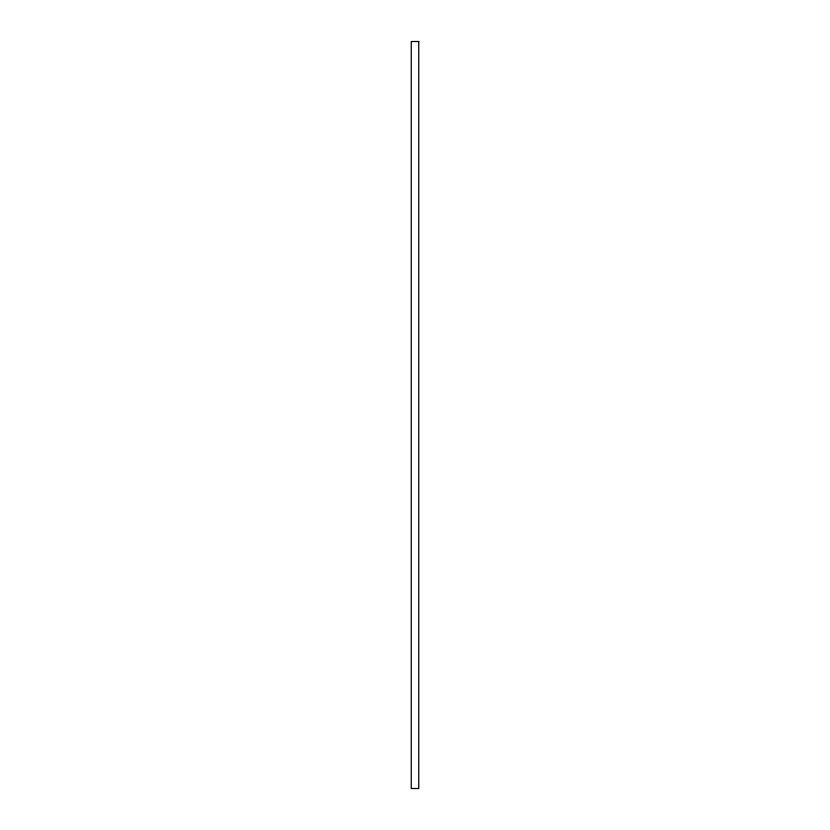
<?xml version="1.0" encoding="UTF-8"?>
<svg xmlns="http://www.w3.org/2000/svg" width="830" height="830" viewBox="0 0 830 830"><rect width="100%" height="100%" fill="white"/><g stroke="black" fill="none" stroke-linecap="round" stroke-linejoin="round"><path stroke-width="1.25" d="M418.745 41.5L411.255 41.5L411.255 788.5L418.745 788.5L418.745 41.5"/></g></svg>
